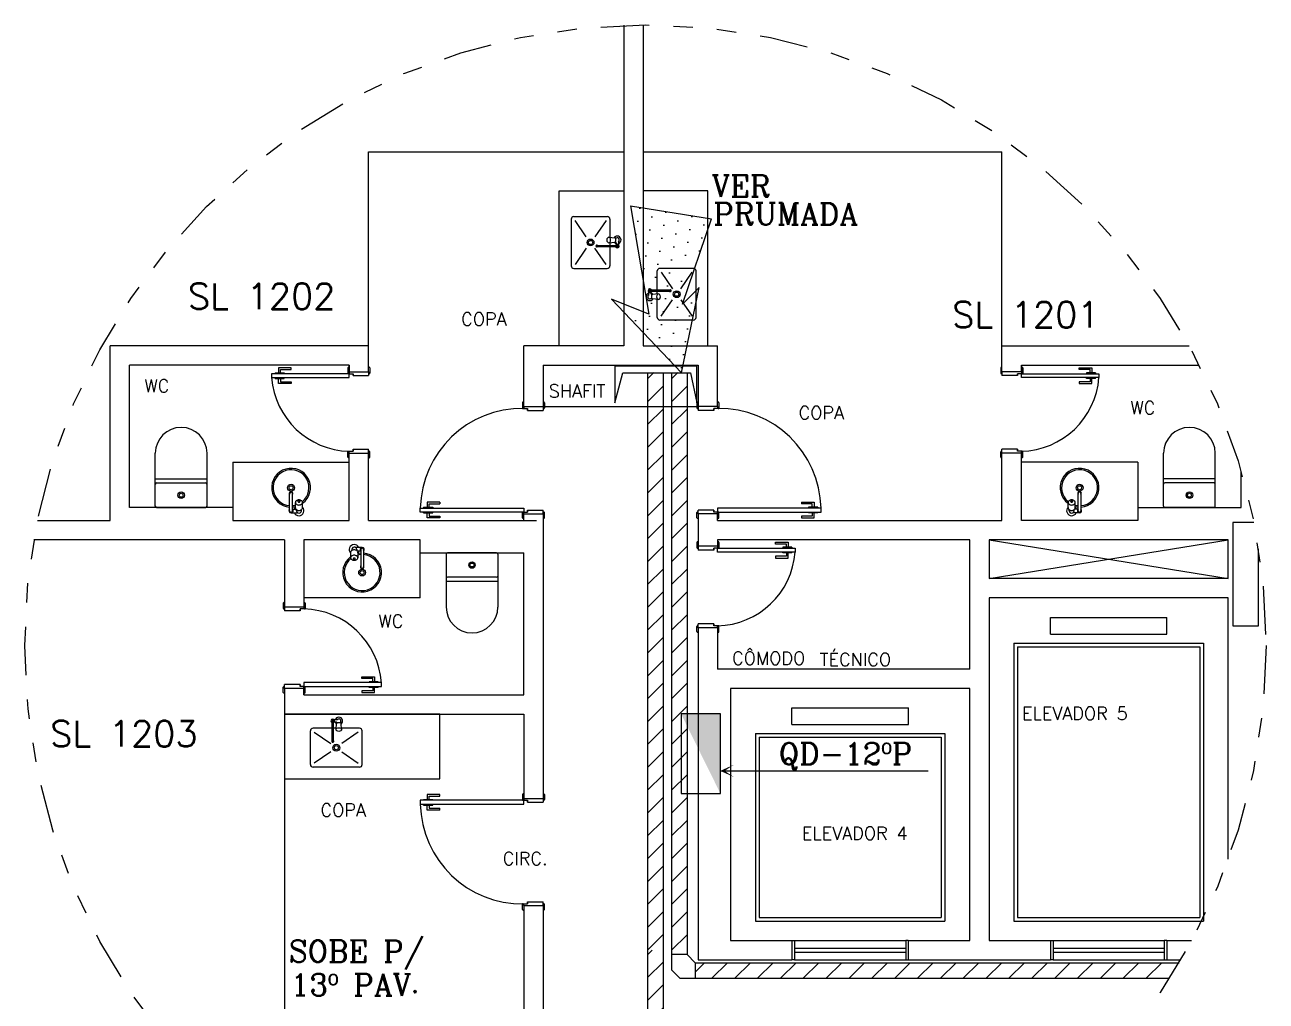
# Model space of a CAD drawing. Extents: x 544 to 914, y -40 to 56.
# Drawn here: x 567.36 to 573.77, y 20.13 to 25.16 of the extents above; entities that cross this region are included whole.
import ezdxf

# ---------------------------------------------------------------- set-up
doc = ezdxf.new("R2010")
doc.units = 0
doc.header["$LTSCALE"] = 0.5
doc.header["$MEASUREMENT"] = 0
for name, pattern in [('CONTINU', [0]), ('DASHDOT2', [0.5, 0.25, -0.125, 0, -0.125]), ('DIVIDE', [1.25, 0.5, -0.25, 0, -0.25, 0, -0.25]), ('HIDDEN', [0.375, 0.25, -0.125])]:
    doc.linetypes.add(name, pattern=pattern)
for name, color, linetype in [('3', 1, 'CONTINUOUS'), ('A-01', 1, 'CONTINUOUS'), ('A-02', 2, 'CONTINUOUS'), ('A-05', 5, 'CONTINUOUS'), ('COZINHA', 2, 'CONTINUOUS'), ('ELE-ELETROCALHA', 250, 'CONTINUOUS'), ('JANELA', 1, 'CONTINUOUS'), ('LUMINO', 3, 'CONTINUOUS'), ('PORTA', 2, 'CONTINUOUS'), ('Proj', 1, 'HIDDEN'), ('SAN', 2, 'CONTINUOUS'), ('SETAS', 1, 'CONTINUOUS'), ('TEL-TOMADA COAXIAL', 3, 'CONTINUOUS'), ('TEXTO', 7, 'CONTINUOUS'), ('Título', 3, 'CONTINUOUS')]:
    doc.layers.add(name, color=color, linetype=linetype)
doc.styles.add('ROMANC', font='romanc.shx')
doc.styles.add('T20', font='simplex.shx', dxfattribs={"height": 0.1})

msp = doc.modelspace()

# ---------------------------------------------------------------- hatches: boundary and pattern name
at = {"layer": 'ELE-ELETROCALHA', "ltscale": 0.06}
h = msp.add_hatch(dxfattribs=at)
h.set_pattern_fill('ANSI31', color=256, scale=0.666667, style=0)
h.set_pattern_definition([(45, (-1383.19732, 204.08318), (-0.058925565, 0.058925565), [])])
h.paths.add_polyline_path([(570.5756, 20.3688), (570.6559, 20.3688), (570.6559, 23.3698), (570.5756, 23.3698)])
h = msp.add_hatch(dxfattribs=at)
h.set_pattern_fill('ANSI31', color=256, scale=0.666667, style=0)
h.set_pattern_definition([(45, (-1383.07366, 204.08318), (-0.058925565, 0.058925565), [])])
h.paths.add_polyline_path([(570.6992, 20.3688), (570.7795, 20.3688), (570.7795, 23.3698), (570.6992, 23.3698)])
h = msp.add_hatch(dxfattribs=at)
h.set_pattern_fill('ANSI31', color=256, scale=0.666667, style=0)
h.set_pattern_definition([(45, (-1470.03608, 204.31281), (-0.058925565, 0.058925565), [])])
h.paths.add_polyline_path([(570.6559, 20.3901), (570.5756, 20.3901), (570.5756, 19.6318), (570.6559, 19.6318)])
at = {"layer": 'LUMINO'}
msp.add_hatch(color=256, dxfattribs=at).paths.add_polyline_path([(570.9515, 21.1992), (570.9515, 21.6086), (570.7491, 21.6086)])
at = {"layer": 'TEL-TOMADA COAXIAL', "linetype": 'DASHDOT2', "ltscale": 0.06}
h = msp.add_hatch(dxfattribs=at)
h.set_pattern_fill('DOTS', color=256, scale=0.042667, angle=441.0894, style=0)
h.set_pattern_definition([(81.089398, (810.36843, -574.82969), (-0.0616701585, 0.04394937), [0, -0.067733333])])
h.paths.add_polyline_path([(570.9062, 24.1628), (570.4882, 24.2283), (570.5823, 23.6704), (570.3899, 23.7485), (570.7503, 23.3686), (570.8422, 23.8079), (570.7559, 23.722)])

# ---------------------------------------------------------------- linework, layer by layer
at = {"layer": '3', "color": 6}
for points in [[(573.7028, 22.5967), (573.594, 22.5967), (573.594, 22.0634)], [(573.594, 22.0634), (573.7274, 22.0634), (573.7274, 22.46)]]:
    msp.add_lwpolyline(points, dxfattribs=at)
at = {"layer": 'A-01', "color": 9}
for p, q in [((569.1374, 24.5067), (570.454, 24.5067)), ((569.1374, 23.5067), (569.1374, 24.5067)), ((570.554, 24.5067), (572.404, 24.5067)), ((572.404, 23.5067), (572.404, 24.5067)), ((572.3374, 22.5067), (573.5707, 22.3067)), ((572.3374, 22.3067), (573.5707, 22.5067)), ((568.704, 21.6067), (568.704, 19.5))]:
    msp.add_line(p, q, dxfattribs=at)
at = {"layer": 'A-02', "color": 9}
for p, q in [((572.6537, 22.1067), (573.2544, 22.1067)), ((572.6537, 22.0204), (572.6537, 22.1067)), ((573.2544, 22.0204), (573.2544, 22.1067)), ((572.4657, 21.9741), (572.4657, 20.54)), ((572.4657, 21.9741), (573.4424, 21.9741)), ((572.6537, 22.0204), (573.2544, 22.0204)), ((573.4424, 21.9741), (573.4424, 20.54)), ((572.4842, 21.9556), (572.4842, 20.5585)), ((572.4842, 21.9556), (573.4239, 21.9556)), ((573.4239, 21.9556), (573.4239, 20.5585)), ((571.3204, 21.64), (571.921, 21.64)), ((571.3204, 21.5537), (571.3204, 21.64)), ((571.921, 21.5537), (571.921, 21.64)), ((571.3204, 21.5537), (571.921, 21.5537)), ((571.3204, 21.5537), (571.921, 21.5537)), ((571.1324, 21.5074), (571.1324, 20.54)), ((571.1324, 21.5074), (572.109, 21.5074)), ((571.1509, 21.4889), (571.1509, 20.5585)), ((571.1509, 21.4889), (572.0905, 21.4889)), ((572.0905, 21.4889), (572.0905, 20.5585)), ((572.109, 21.5074), (572.109, 20.54)), ((571.1509, 20.5585), (572.0905, 20.5585)), ((572.4842, 20.5585), (573.4239, 20.5585)), ((571.1324, 20.54), (572.109, 20.54)), ((572.4657, 20.54), (573.4424, 20.54))]:
    msp.add_line(p, q, dxfattribs=at)
at = {"layer": 'A-05', "color": 4}
for p, q in [((570.454, 25.1606), (570.454, 23.5067)), ((570.554, 25.1625), (570.554, 23.5067)), ((567.804, 22.6067), (567.804, 23.5067)), ((569.1374, 23.5067), (567.804, 23.5067)), ((569.1374, 23.3734), (569.1374, 23.5067)), ((570.454, 23.5067), (569.9374, 23.5067)), ((569.9374, 23.1934), (569.9374, 23.5067)), ((570.554, 23.5067), (570.9374, 23.5067)), ((570.9374, 23.1934), (570.9374, 23.5067)), ((572.404, 23.3734), (572.404, 23.5067)), ((572.404, 23.5067), (573.3688, 23.5067)), ((567.904, 22.6734), (567.904, 23.4067)), ((569.0374, 23.4067), (567.904, 23.4067)), ((569.0374, 23.4067), (569.0374, 23.3734)), ((569.0374, 23.3734), (569.0374, 23.4067)), ((569.0374, 23.3734), (569.1374, 23.3734)), ((570.0374, 23.4067), (570.8374, 23.4067)), ((570.0374, 23.4067), (570.0374, 23.1934)), ((570.0374, 23.4067), (570.8374, 23.4067)), ((570.0374, 23.4067), (570.0374, 23.1934)), ((570.8374, 23.4067), (570.8374, 23.1934)), ((572.504, 23.3734), (572.404, 23.3734)), ((572.504, 23.4067), (572.504, 23.3734)), ((572.504, 23.3734), (572.504, 23.4067)), ((572.504, 23.4067), (573.4216, 23.4067)), ((569.9374, 23.1934), (570.0374, 23.1934)), ((570.9374, 23.1934), (570.8374, 23.1934)), ((569.0374, 22.9534), (569.1374, 22.9534)), ((569.0374, 22.6067), (569.0374, 22.9534)), ((569.1374, 22.6067), (569.1374, 22.9534)), ((572.504, 22.9534), (572.404, 22.9534)), ((572.404, 22.6067), (572.404, 22.9534)), ((572.504, 22.6067), (572.504, 22.9534)), ((573.6374, 22.6734), (573.6374, 22.8613)), ((568.4374, 22.6734), (567.904, 22.6734)), ((568.4374, 22.6734), (568.4374, 22.6067)), ((573.104, 22.6734), (573.104, 22.6067)), ((573.104, 22.6734), (573.6374, 22.6734)), ((567.4301, 22.6067), (567.804, 22.6067)), ((568.4374, 22.6067), (569.0374, 22.6067)), ((568.4374, 22.6067), (569.0374, 22.6067)), ((569.1374, 22.6067), (570.004, 22.6067)), ((569.9374, 22.64), (570.0374, 22.64)), ((569.9374, 22.6067), (569.9374, 22.64)), ((570.0374, 22.64), (570.0374, 21.1734)), ((570.9374, 22.64), (570.8374, 22.64)), ((570.8374, 22.64), (570.8374, 22.4734)), ((570.9374, 22.6067), (570.9374, 22.64)), ((570.9374, 22.6067), (572.404, 22.6067)), ((573.104, 22.6067), (572.504, 22.6067)), ((568.704, 22.5067), (567.4112, 22.5067)), ((568.704, 22.5067), (568.704, 22.16)), ((568.804, 22.5067), (568.804, 22.16)), ((569.404, 22.5067), (568.804, 22.5067)), ((569.404, 22.5067), (568.804, 22.5067)), ((569.404, 22.44), (569.404, 22.5067)), ((570.8374, 22.5067), (570.8374, 22.5067)), ((570.9374, 22.4734), (570.8374, 22.4734)), ((572.2374, 22.5067), (570.9374, 22.5067)), ((570.9374, 22.5067), (570.9374, 22.4734)), ((572.2374, 21.84), (572.2374, 22.5067)), ((573.5707, 22.5067), (572.3374, 22.5067)), ((572.3374, 22.5067), (572.3374, 22.3067)), ((573.5707, 22.3067), (573.5707, 22.5067)), ((569.404, 22.44), (569.9374, 22.44)), ((569.9374, 21.7067), (569.9374, 22.44)), ((573.5707, 22.3067), (572.3374, 22.3067)), ((568.804, 22.16), (568.704, 22.16)), ((572.3374, 22.2067), (572.3374, 20.44)), ((573.5707, 22.2067), (572.3374, 22.2067)), ((573.5707, 20.8594), (573.5707, 22.2067)), ((570.9374, 22.0534), (570.8374, 22.0534)), ((570.8374, 22.0534), (570.8374, 20.34)), ((570.9374, 22.0534), (570.9374, 21.84)), ((570.8374, 21.84), (570.8374, 21.84)), ((572.2374, 21.84), (570.9374, 21.84)), ((568.804, 21.74), (568.704, 21.74)), ((568.704, 21.74), (568.704, 21.6067)), ((568.804, 21.7067), (568.804, 21.74)), ((568.804, 21.74), (568.804, 21.7067)), ((568.804, 21.7067), (569.9374, 21.7067)), ((571.004, 21.74), (571.004, 20.44)), ((572.2374, 21.74), (571.004, 21.74)), ((572.2374, 20.44), (572.2374, 21.74)), ((568.704, 21.6067), (569.9374, 21.6067)), ((569.9374, 21.6067), (569.9374, 21.1734)), ((569.9374, 21.1734), (570.0374, 21.1734)), ((569.9374, 20.62), (570.0374, 20.62)), ((569.9374, 20.62), (569.9374, 19.5)), ((569.9374, 20.62), (569.9374, 19.5)), ((570.0374, 20.62), (570.0374, 19.5)), ((571.004, 20.44), (571.3207, 20.44)), ((571.3207, 20.44), (571.3207, 20.34)), ((571.9207, 20.44), (571.9207, 20.34)), ((571.9207, 20.44), (572.2374, 20.44)), ((572.3374, 20.44), (572.654, 20.44)), ((572.654, 20.44), (572.654, 20.34)), ((573.254, 20.44), (573.254, 20.34)), ((573.254, 20.44), (573.3817, 20.44)), ((570.8374, 20.34), (571.3207, 20.34)), ((571.9207, 20.34), (572.654, 20.34)), ((573.254, 20.34), (573.3254, 20.34))]:
    msp.add_line(p, q, dxfattribs=at)
at = {"layer": 'COZINHA', "color": 9}
for p, q in [((570.1207, 24.3067), (570.454, 24.3067)), ((570.1207, 23.5067), (570.1207, 24.3067)), ((570.454, 24.3067), (570.454, 23.5067)), ((570.554, 24.3067), (570.554, 23.5067)), ((570.8874, 24.3067), (570.554, 24.3067)), ((570.8874, 23.5067), (570.8874, 24.3067)), ((570.1819, 24.16), (570.1819, 23.92)), ((570.1952, 24.1734), (570.3152, 24.1734)), ((570.2599, 24.0685), (570.2019, 24.1534)), ((570.3619, 24.1534), (570.3039, 24.0685)), ((570.3152, 24.1734), (570.3685, 24.1734)), ((570.3819, 24.16), (570.3819, 24.0667)), ((570.2599, 24.0116), (570.2019, 23.9267)), ((570.3619, 23.9267), (570.3039, 24.0116)), ((570.315, 24.0253), (570.3224, 24.0253)), ((570.315, 24.0185), (570.3224, 24.0185)), ((570.3224, 24.0253), (570.4195, 24.0253)), ((570.3224, 24.0185), (570.4195, 24.0185)), ((570.3756, 24.0673), (570.4071, 24.0644)), ((570.3756, 24.0389), (570.4071, 24.0418)), ((570.3819, 24.0395), (570.3819, 24.0247)), ((570.3819, 24.0191), (570.3819, 23.92)), ((570.4146, 24.0626), (570.4097, 24.0626)), ((570.4142, 24.0382), (570.4142, 24.0302)), ((570.4255, 24.0442), (570.4255, 24.0297)), ((570.4302, 24.0531), (570.4302, 24.0531)), ((570.1952, 23.9067), (570.3152, 23.9067)), ((570.3152, 23.9067), (570.3685, 23.9067)), ((570.6262, 23.7943), (570.6262, 23.8934)), ((570.6929, 23.9067), (570.6396, 23.9067)), ((570.6462, 23.8867), (570.7042, 23.8018)), ((570.8129, 23.9067), (570.6929, 23.9067)), ((570.7482, 23.8018), (570.8062, 23.8867)), ((570.8262, 23.6534), (570.8262, 23.8934)), ((570.5779, 23.7603), (570.5779, 23.7603)), ((570.5826, 23.7692), (570.5826, 23.7837)), ((570.6857, 23.7949), (570.5886, 23.7949)), ((570.6857, 23.7881), (570.5886, 23.7881)), ((570.5939, 23.7752), (570.5939, 23.7831)), ((570.6325, 23.7744), (570.601, 23.7716)), ((570.6262, 23.7739), (570.6262, 23.7886)), ((570.6931, 23.7949), (570.6857, 23.7949)), ((570.6931, 23.7881), (570.6857, 23.7881)), ((570.5935, 23.7508), (570.5984, 23.7508)), ((570.6325, 23.7461), (570.601, 23.7489)), ((570.6262, 23.6534), (570.6262, 23.7467)), ((570.6462, 23.66), (570.7042, 23.7449)), ((570.7482, 23.7449), (570.8062, 23.66)), ((570.6929, 23.64), (570.6396, 23.64)), ((570.8129, 23.64), (570.6929, 23.64)), ((570.454, 23.5067), (570.1207, 23.5067)), ((570.554, 23.5067), (570.8874, 23.5067)), ((570.0374, 23.1934), (570.8374, 23.1934)), ((568.704, 21.6067), (568.704, 21.2734)), ((569.504, 21.6067), (568.704, 21.6067)), ((568.9749, 21.5781), (568.9604, 21.5781)), ((568.9838, 21.5828), (568.9838, 21.5828)), ((569.504, 21.2734), (569.504, 21.6067)), ((568.8374, 21.4678), (568.8374, 21.5212)), ((568.9498, 21.5345), (568.8507, 21.5345)), ((568.8574, 21.5145), (568.9423, 21.4565)), ((568.9492, 21.475), (568.9492, 21.5721)), ((568.9702, 21.5345), (568.9554, 21.5345)), ((568.956, 21.475), (568.956, 21.5721)), ((568.9689, 21.5668), (568.9609, 21.5668)), ((568.9696, 21.5283), (568.9725, 21.5597)), ((568.9933, 21.5672), (568.9933, 21.5623)), ((568.998, 21.5283), (568.9951, 21.5597)), ((569.0907, 21.5345), (568.9974, 21.5345)), ((569.084, 21.5145), (568.9992, 21.4565)), ((569.104, 21.4678), (569.104, 21.5212)), ((568.8374, 21.3478), (568.8374, 21.4678)), ((568.9492, 21.4676), (568.9492, 21.475)), ((568.956, 21.4676), (568.956, 21.475)), ((569.104, 21.3478), (569.104, 21.4678)), ((568.9423, 21.4125), (568.8574, 21.3545)), ((568.9992, 21.4125), (569.084, 21.3545)), ((569.0907, 21.3345), (568.8507, 21.3345)), ((568.704, 21.2734), (569.504, 21.2734))]:
    msp.add_line(p, q, dxfattribs=at)
for points in [[(570.3756, 24.0673), (570.3721, 24.0663), (570.3688, 24.0631), (570.3667, 24.0587), (570.366, 24.0531), (570.3667, 24.0475), (570.3688, 24.0431), (570.3721, 24.0399), (570.3756, 24.0389), (570.3791, 24.0399), (570.3825, 24.0431), (570.3845, 24.0475), (570.3853, 24.0531), (570.3845, 24.0587), (570.3825, 24.0631), (570.3791, 24.0663)], [(570.6325, 23.7461), (570.636, 23.7471), (570.6393, 23.7503), (570.6414, 23.7546), (570.6421, 23.7603), (570.6414, 23.7659), (570.6393, 23.7703), (570.636, 23.7735), (570.6325, 23.7744), (570.629, 23.7735), (570.6256, 23.7703), (570.6236, 23.7659), (570.6228, 23.7603), (570.6236, 23.7546), (570.6256, 23.7503), (570.629, 23.7471)], [(568.998, 21.5283), (568.997, 21.5248), (568.9938, 21.5214), (568.9894, 21.5194), (568.9838, 21.5186), (568.9782, 21.5194), (568.9738, 21.5214), (568.9706, 21.5248), (568.9696, 21.5283), (568.9706, 21.5318), (568.9738, 21.5351), (568.9782, 21.5372), (568.9838, 21.5379), (568.9894, 21.5372), (568.9938, 21.5351), (568.997, 21.5318)]]:
    msp.add_lwpolyline(points, close=True, dxfattribs=at)
for points in [[(570.4071, 24.0418), (570.4088, 24.0424), (570.4108, 24.0451), (570.4119, 24.0485), (570.4123, 24.0531), (570.4119, 24.0577), (570.4108, 24.0611), (570.4088, 24.0638), (570.4071, 24.0644)], [(570.601, 23.7716), (570.5993, 23.7709), (570.5973, 23.7683), (570.5962, 23.7649), (570.5958, 23.7603), (570.5962, 23.7557), (570.5973, 23.7523), (570.5993, 23.7496), (570.601, 23.7489)], [(568.9725, 21.5597), (568.9731, 21.5615), (568.9758, 21.5634), (568.9792, 21.5645), (568.9838, 21.5649), (568.9884, 21.5645), (568.9918, 21.5634), (568.9945, 21.5615), (568.9951, 21.5597)]]:
    msp.add_lwpolyline(points, dxfattribs=at)
for centre, radius in [((570.2819, 24.04), 0.0177), ((570.2819, 24.04), 0.0108), ((570.7262, 23.7734), 0.0177), ((570.7262, 23.7734), 0.0108), ((568.9707, 21.4345), 0.0177), ((568.9707, 21.4345), 0.0108)]:
    msp.add_circle(centre, radius, dxfattribs=at)
for centre, radius, start, end in [((570.1952, 24.16), 0.0133, 90, 180), ((570.3685, 24.16), 0.0133, 0, 90), ((570.4195, 24.0531), 0.0198, 287.74323, 143.82953), ((570.315, 24.0219), 0.00502, 42.65589, 317.34411), ((570.315, 24.0219), 0.0034, 89.99352, 270.00648), ((570.4195, 24.0531), 0.0198, 216.00126, 254.46267), ((570.4085, 24.0382), 0.00567, 0, 77.17152), ((570.4195, 24.0219), 0.00986, 200.16101, 159.83899), ((570.4195, 24.0531), 0.0107, 304.26245, 117.26327), ((570.4195, 24.0219), 0.0034, 270.00373, 89.99627), ((570.1952, 23.92), 0.0133, 180, 270), ((570.3685, 23.92), 0.0133, 270, 0), ((570.6396, 23.8934), 0.0133, 90, 180), ((570.8129, 23.8934), 0.0133, 0, 90), ((570.5886, 23.7603), 0.0198, 107.74323, 323.82953), ((570.5886, 23.7603), 0.0107, 124.26245, 297.26327), ((570.5886, 23.7915), 0.00986, 20.16101, 339.83899), ((570.5886, 23.7915), 0.0034, 90.00373, 269.99627), ((570.5886, 23.7603), 0.0198, 36.00126, 74.46267), ((570.5996, 23.7752), 0.00567, 180, 257.17152), ((570.6931, 23.7915), 0.00502, 222.65589, 137.34411), ((570.6931, 23.7915), 0.0034, 269.99352, 90.00648), ((570.6396, 23.6534), 0.0133, 180, 270), ((570.8129, 23.6534), 0.0133, 270, 0), ((568.9526, 21.5721), 0.00986, 290.16101, 249.83899), ((568.9526, 21.5721), 0.0034, 0.00373, 179.99627), ((568.9838, 21.5721), 0.0198, 306.17047, 162.25677), ((568.9838, 21.5721), 0.0107, 332.73673, 145.73755), ((568.8507, 21.5212), 0.0133, 90, 180), ((568.9838, 21.5721), 0.0198, 195.53733, 233.99874), ((568.9689, 21.5611), 0.00567, 12.82848, 90), ((569.0907, 21.5212), 0.0133, 0, 90), ((568.9526, 21.4676), 0.00502, 132.65589, 47.34411), ((568.9526, 21.4676), 0.0034, 179.99352, 0.00648), ((568.8507, 21.3478), 0.0133, 180, 270), ((569.0907, 21.3478), 0.0133, 270, 0)]:
    msp.add_arc(centre, radius, start, end, dxfattribs=at)
at = {"layer": 'ELE-ELETROCALHA', "ltscale": 0.06}
for p, q in [((570.5756, 23.3698), (570.5756, 19.6318)), ((570.6559, 23.3698), (570.6559, 19.5515)), ((570.6992, 23.3698), (570.6992, 20.2885)), ((570.7795, 23.3698), (570.7795, 20.3688)), ((570.7795, 20.3688), (570.6992, 20.3688)), ((570.7795, 20.3688), (570.822, 20.3256)), ((570.822, 20.3256), (573.3169, 20.3256)), ((570.822, 20.3256), (570.822, 20.2454)), ((570.822, 20.2772), (570.8705, 20.3256)), ((570.908, 20.2454), (570.9883, 20.3256)), ((571.0259, 20.2454), (571.1062, 20.3256)), ((571.1437, 20.2454), (571.224, 20.3256)), ((571.2616, 20.2454), (571.3419, 20.3256)), ((571.3794, 20.2454), (571.4597, 20.3256)), ((571.4973, 20.2454), (571.5776, 20.3256)), ((571.6151, 20.2454), (571.6954, 20.3256)), ((571.733, 20.2454), (571.8133, 20.3256)), ((571.8508, 20.2454), (571.9311, 20.3256)), ((571.9687, 20.2454), (572.049, 20.3256)), ((572.0865, 20.2454), (572.1668, 20.3256)), ((572.2044, 20.2454), (572.2847, 20.3256)), ((572.3223, 20.2454), (572.4025, 20.3256)), ((572.4401, 20.2454), (572.5204, 20.3256)), ((572.558, 20.2454), (572.6382, 20.3256)), ((572.6758, 20.2454), (572.7561, 20.3256)), ((572.7937, 20.2454), (572.8739, 20.3256)), ((572.9115, 20.2454), (572.9918, 20.3256)), ((573.0294, 20.2454), (573.1096, 20.3256)), ((573.1472, 20.2454), (573.2275, 20.3256)), ((570.6992, 20.2885), (570.7417, 20.2454)), ((570.7417, 20.2454), (573.2675, 20.2454)), ((573.2651, 20.2454), (573.2718, 20.2521))]:
    msp.add_line(p, q, dxfattribs=at)
at = {"layer": 'JANELA', "color": 9}
for p, q in [((571.3207, 20.44), (571.334, 20.44)), ((571.334, 20.44), (571.334, 20.34)), ((571.334, 20.44), (571.9074, 20.44)), ((571.9074, 20.44), (571.9074, 20.34)), ((571.9207, 20.44), (571.9074, 20.44)), ((572.654, 20.44), (572.6674, 20.44)), ((572.6674, 20.44), (572.6674, 20.34)), ((572.6674, 20.44), (573.2407, 20.44)), ((573.2407, 20.44), (573.2407, 20.34)), ((573.254, 20.44), (573.2407, 20.44)), ((571.334, 20.4), (571.9074, 20.4)), ((571.334, 20.38), (571.9074, 20.38)), ((572.6674, 20.4), (573.2407, 20.4)), ((572.6674, 20.38), (573.2407, 20.38)), ((571.334, 20.34), (571.3207, 20.34)), ((571.334, 20.34), (571.9074, 20.34)), ((571.9074, 20.34), (571.9207, 20.34)), ((572.6674, 20.34), (572.654, 20.34)), ((572.6674, 20.34), (573.2407, 20.34)), ((573.2407, 20.34), (573.254, 20.34))]:
    msp.add_line(p, q, dxfattribs=at)
at = {"layer": 'LUMINO'}
msp.add_lwpolyline([(570.9515, 21.6086), (570.7491, 21.6086), (570.7491, 21.1992), (570.9515, 21.1992)], close=True, dxfattribs=at)
at = {"layer": 'PORTA', "color": 9}
for p, q in [((568.6547, 23.368), (568.7013, 23.368)), ((568.6547, 23.368), (568.6547, 23.3634)), ((568.7387, 23.394), (568.6733, 23.394)), ((568.6733, 23.394), (568.6733, 23.368)), ((568.6827, 23.368), (568.6827, 23.3847)), ((568.6827, 23.3847), (568.7293, 23.3847)), ((568.7013, 23.368), (568.7013, 23.3634)), ((568.7293, 23.3847), (568.7293, 23.3847)), ((568.7293, 23.3847), (568.7387, 23.3847)), ((568.7387, 23.3847), (568.7387, 23.394)), ((569.0307, 23.3934), (569.0307, 23.3667)), ((569.034, 23.3967), (569.0374, 23.3967)), ((569.0374, 23.3734), (569.0374, 23.3634)), ((569.1374, 23.3967), (569.1407, 23.3967)), ((569.1374, 23.3967), (569.1374, 23.3967)), ((569.1374, 23.3734), (569.1374, 23.3534)), ((569.144, 23.3934), (569.144, 23.3667)), ((572.3974, 23.3934), (572.3974, 23.3667)), ((572.404, 23.3967), (572.4007, 23.3967)), ((572.404, 23.3967), (572.404, 23.3967)), ((572.404, 23.3734), (572.404, 23.3534)), ((572.5074, 23.3967), (572.504, 23.3967)), ((572.504, 23.3734), (572.504, 23.3634)), ((572.5107, 23.3934), (572.5107, 23.3667)), ((572.8028, 23.3847), (572.8028, 23.394)), ((572.8028, 23.394), (572.8681, 23.394)), ((572.8121, 23.3847), (572.8028, 23.3847)), ((572.8588, 23.3847), (572.8121, 23.3847)), ((572.8121, 23.3847), (572.8121, 23.3847)), ((572.8868, 23.368), (572.8401, 23.368)), ((572.8401, 23.368), (572.8401, 23.3634)), ((572.8588, 23.368), (572.8588, 23.3847)), ((572.8681, 23.394), (572.8681, 23.368)), ((572.8868, 23.368), (572.8868, 23.3634)), ((568.6547, 23.3387), (568.6547, 23.3434)), ((568.6547, 23.3387), (568.7013, 23.3387)), ((568.6733, 23.3127), (568.6733, 23.3387)), ((568.7387, 23.3127), (568.6733, 23.3127)), ((568.6827, 23.3387), (568.6827, 23.322)), ((568.6827, 23.322), (568.7293, 23.322)), ((568.7013, 23.3387), (568.7013, 23.3434)), ((568.7293, 23.322), (568.7387, 23.322)), ((568.7293, 23.322), (568.7293, 23.322)), ((568.7387, 23.322), (568.7387, 23.3127)), ((569.0374, 23.3634), (569.0574, 23.3634)), ((569.0574, 23.3634), (569.0574, 23.3534)), ((569.0574, 23.3534), (569.0574, 23.3634)), ((569.0574, 23.3534), (569.1374, 23.3534)), ((569.1374, 23.3634), (569.1407, 23.3634)), ((572.404, 23.3634), (572.4007, 23.3634)), ((572.484, 23.3534), (572.404, 23.3534)), ((572.484, 23.3634), (572.484, 23.3534)), ((572.484, 23.3534), (572.484, 23.3634)), ((572.504, 23.3634), (572.484, 23.3634)), ((572.8121, 23.322), (572.8028, 23.322)), ((572.8028, 23.322), (572.8028, 23.3127)), ((572.8028, 23.3127), (572.8681, 23.3127)), ((572.8121, 23.322), (572.8121, 23.322)), ((572.8588, 23.322), (572.8121, 23.322)), ((572.8401, 23.3387), (572.8401, 23.3434)), ((572.8868, 23.3387), (572.8401, 23.3387)), ((572.8588, 23.3387), (572.8588, 23.322)), ((572.8681, 23.3127), (572.8681, 23.3387)), ((572.8868, 23.3387), (572.8868, 23.3434)), ((569.9307, 23.2134), (569.9307, 23.1867)), ((569.934, 23.2167), (569.9374, 23.2167)), ((569.934, 23.1834), (569.9374, 23.1834)), ((569.9374, 23.1934), (569.9374, 23.1834)), ((569.9374, 23.1834), (569.9574, 23.1834)), ((569.9574, 23.1734), (569.9574, 23.1834)), ((569.9574, 23.1834), (569.9574, 23.1734)), ((570.0374, 23.2167), (570.0374, 23.2167)), ((570.0374, 23.2167), (570.0407, 23.2167)), ((570.0374, 23.1934), (570.0374, 23.1734)), ((570.0374, 23.1834), (570.0407, 23.1834)), ((570.044, 23.2134), (570.044, 23.1867)), ((570.8307, 23.2134), (570.8307, 23.1867)), ((570.8374, 23.2167), (570.834, 23.2167)), ((570.8374, 23.2167), (570.834, 23.2167)), ((570.8374, 23.1834), (570.834, 23.1834)), ((570.8374, 23.2167), (570.8374, 23.2167)), ((570.8374, 23.2167), (570.8374, 23.2167)), ((570.8374, 23.1934), (570.8374, 23.1734)), ((570.9374, 23.1834), (570.9174, 23.1834)), ((570.9174, 23.1734), (570.9174, 23.1834)), ((570.9174, 23.1834), (570.9174, 23.1734)), ((570.9407, 23.2167), (570.9374, 23.2167)), ((570.9374, 23.1934), (570.9374, 23.1834)), ((570.9407, 23.1834), (570.9374, 23.1834)), ((570.944, 23.2134), (570.944, 23.1867)), ((569.9574, 23.1734), (570.0374, 23.1734)), ((570.9174, 23.1734), (570.8374, 23.1734)), ((569.0307, 22.9334), (569.0307, 22.96)), ((569.034, 22.9634), (569.0374, 22.9634)), ((569.034, 22.93), (569.0374, 22.93)), ((569.0374, 22.9634), (569.0574, 22.9634)), ((569.0374, 22.9534), (569.0374, 22.9634)), ((569.0574, 22.9734), (569.1374, 22.9734)), ((569.0574, 22.9734), (569.0574, 22.9634)), ((569.0574, 22.9634), (569.0574, 22.9734)), ((569.1374, 22.9534), (569.1374, 22.9734)), ((569.1374, 22.9634), (569.1407, 22.9634)), ((569.1374, 22.93), (569.1374, 22.93)), ((569.1374, 22.93), (569.1407, 22.93)), ((569.144, 22.9334), (569.144, 22.96)), ((572.3974, 22.9334), (572.3974, 22.96)), ((572.404, 22.9634), (572.4007, 22.9634)), ((572.404, 22.93), (572.4007, 22.93)), ((572.484, 22.9734), (572.404, 22.9734)), ((572.404, 22.9534), (572.404, 22.9734)), ((572.404, 22.93), (572.404, 22.93)), ((572.484, 22.9734), (572.484, 22.9634)), ((572.484, 22.9634), (572.484, 22.9734)), ((572.504, 22.9634), (572.484, 22.9634)), ((572.5074, 22.9634), (572.504, 22.9634)), ((572.504, 22.9534), (572.504, 22.9634)), ((572.5074, 22.93), (572.504, 22.93)), ((572.5107, 22.9334), (572.5107, 22.96)), ((569.4213, 22.6747), (569.4213, 22.67)), ((569.4213, 22.6747), (569.468, 22.6747)), ((569.5053, 22.7007), (569.44, 22.7007)), ((569.44, 22.7007), (569.44, 22.6747)), ((569.4493, 22.6914), (569.496, 22.6914)), ((569.4493, 22.6747), (569.4493, 22.6914)), ((569.468, 22.6747), (569.468, 22.67)), ((569.496, 22.6914), (569.5053, 22.6914)), ((569.496, 22.6914), (569.496, 22.6914)), ((569.5053, 22.7007), (569.5053, 22.6914)), ((571.3694, 22.7007), (571.3694, 22.6914)), ((571.3694, 22.7007), (571.4348, 22.7007)), ((571.3788, 22.6914), (571.3694, 22.6914)), ((571.3788, 22.6914), (571.3788, 22.6914)), ((571.4254, 22.6914), (571.3788, 22.6914)), ((571.4068, 22.6747), (571.4068, 22.67)), ((571.4534, 22.6747), (571.4068, 22.6747)), ((571.4254, 22.6747), (571.4254, 22.6914)), ((571.4348, 22.7007), (571.4348, 22.6747)), ((571.4534, 22.6747), (571.4534, 22.67)), ((569.4213, 22.6454), (569.4213, 22.65)), ((569.4213, 22.6454), (569.468, 22.6454)), ((569.44, 22.6194), (569.44, 22.6454)), ((569.5053, 22.6194), (569.44, 22.6194)), ((569.4493, 22.6454), (569.4493, 22.6287)), ((569.4493, 22.6287), (569.496, 22.6287)), ((569.468, 22.6454), (569.468, 22.65)), ((569.496, 22.6287), (569.496, 22.6287)), ((569.496, 22.6287), (569.5053, 22.6287)), ((569.5053, 22.6287), (569.5053, 22.6194)), ((569.9307, 22.62), (569.9307, 22.6467)), ((569.934, 22.6167), (569.9374, 22.6167)), ((569.9374, 22.64), (569.9374, 22.65)), ((569.9374, 22.65), (569.9574, 22.65)), ((569.9574, 22.66), (570.0374, 22.66)), ((569.9574, 22.65), (569.9574, 22.66)), ((569.9574, 22.66), (569.9574, 22.65)), ((570.0374, 22.64), (570.0374, 22.66)), ((570.0374, 22.65), (570.0407, 22.65)), ((570.0374, 22.6167), (570.0407, 22.6167)), ((570.0374, 22.6167), (570.0374, 22.6167)), ((570.044, 22.62), (570.044, 22.6467)), ((570.8307, 22.62), (570.8307, 22.6467)), ((570.8374, 22.65), (570.834, 22.65)), ((570.8374, 22.6167), (570.834, 22.6167)), ((570.9174, 22.66), (570.8374, 22.66)), ((570.8374, 22.64), (570.8374, 22.66)), ((570.8374, 22.6167), (570.8374, 22.6167)), ((570.9174, 22.65), (570.9174, 22.66)), ((570.9174, 22.66), (570.9174, 22.65)), ((570.9374, 22.65), (570.9174, 22.65)), ((570.9374, 22.64), (570.9374, 22.65)), ((570.9407, 22.6167), (570.9374, 22.6167)), ((570.944, 22.62), (570.944, 22.6467)), ((571.3788, 22.6287), (571.3694, 22.6287)), ((571.3694, 22.6287), (571.3694, 22.6194)), ((571.3694, 22.6194), (571.4348, 22.6194)), ((571.4254, 22.6287), (571.3788, 22.6287)), ((571.3788, 22.6287), (571.3788, 22.6287)), ((571.4068, 22.6454), (571.4068, 22.65)), ((571.4534, 22.6454), (571.4068, 22.6454)), ((571.4254, 22.6454), (571.4254, 22.6287)), ((571.4348, 22.6194), (571.4348, 22.6454)), ((571.4534, 22.6454), (571.4534, 22.65)), ((570.8307, 22.4934), (570.8307, 22.4667)), ((570.8374, 22.4967), (570.834, 22.4967)), ((570.8374, 22.4967), (570.8374, 22.4967)), ((570.8374, 22.4734), (570.8374, 22.4534)), ((570.9407, 22.4967), (570.9374, 22.4967)), ((570.9374, 22.4734), (570.9374, 22.4634)), ((570.944, 22.4934), (570.944, 22.4667)), ((571.2361, 22.4847), (571.2361, 22.494)), ((571.2361, 22.494), (571.3014, 22.494)), ((571.2454, 22.4847), (571.2361, 22.4847)), ((571.2921, 22.4847), (571.2454, 22.4847)), ((571.2454, 22.4847), (571.2454, 22.4847)), ((571.2921, 22.468), (571.2921, 22.4847)), ((571.3014, 22.494), (571.3014, 22.468)), ((570.8374, 22.4634), (570.834, 22.4634)), ((570.9174, 22.4534), (570.8374, 22.4534)), ((570.9174, 22.4634), (570.9174, 22.4534)), ((570.9174, 22.4534), (570.9174, 22.4634)), ((570.9374, 22.4634), (570.9174, 22.4634)), ((571.2454, 22.422), (571.2361, 22.422)), ((571.2361, 22.422), (571.2361, 22.4127)), ((571.2361, 22.4127), (571.3014, 22.4127)), ((571.2454, 22.422), (571.2454, 22.422)), ((571.2921, 22.422), (571.2454, 22.422)), ((571.3201, 22.468), (571.2734, 22.468)), ((571.2734, 22.468), (571.2734, 22.4634)), ((571.2734, 22.4387), (571.2734, 22.4434)), ((571.3201, 22.4387), (571.2734, 22.4387)), ((571.2921, 22.4387), (571.2921, 22.422)), ((571.3014, 22.4127), (571.3014, 22.4387)), ((571.3201, 22.468), (571.3201, 22.4634)), ((571.3201, 22.4387), (571.3201, 22.4434)), ((568.6974, 22.18), (568.6974, 22.1534)), ((568.704, 22.1834), (568.7007, 22.1834)), ((568.704, 22.1834), (568.704, 22.1834)), ((568.704, 22.16), (568.704, 22.14)), ((568.8074, 22.1834), (568.804, 22.1834)), ((568.804, 22.16), (568.804, 22.15)), ((568.8107, 22.18), (568.8107, 22.1534)), ((568.704, 22.15), (568.7007, 22.15)), ((568.784, 22.14), (568.704, 22.14)), ((568.804, 22.15), (568.784, 22.15)), ((568.784, 22.14), (568.784, 22.15)), ((568.784, 22.15), (568.784, 22.14)), ((568.8074, 22.15), (568.804, 22.15)), ((570.8307, 22.0334), (570.8307, 22.06)), ((570.8374, 22.0634), (570.834, 22.0634)), ((570.8374, 22.03), (570.834, 22.03)), ((570.9174, 22.0734), (570.8374, 22.0734)), ((570.8374, 22.0534), (570.8374, 22.0734)), ((570.8374, 22.03), (570.8374, 22.03)), ((570.9174, 22.0734), (570.9174, 22.0634)), ((570.9174, 22.0634), (570.9174, 22.0734)), ((570.9374, 22.0634), (570.9174, 22.0634)), ((570.9407, 22.0634), (570.9374, 22.0634)), ((570.9374, 22.0534), (570.9374, 22.0634)), ((570.9407, 22.03), (570.9374, 22.03)), ((570.944, 22.0334), (570.944, 22.06)), ((569.1028, 21.8007), (569.1681, 21.8007)), ((569.1028, 21.7914), (569.1028, 21.8007)), ((569.1121, 21.7914), (569.1028, 21.7914)), ((569.1121, 21.7914), (569.1121, 21.7914)), ((569.1588, 21.7914), (569.1121, 21.7914)), ((569.1401, 21.7747), (569.1401, 21.77)), ((569.1868, 21.7747), (569.1401, 21.7747)), ((569.1588, 21.7747), (569.1588, 21.7914)), ((569.1681, 21.8007), (569.1681, 21.7747)), ((569.1868, 21.7747), (569.1868, 21.77)), ((568.6974, 21.72), (568.6974, 21.7467)), ((568.704, 21.75), (568.7007, 21.75)), ((568.704, 21.7167), (568.7007, 21.7167)), ((568.784, 21.76), (568.704, 21.76)), ((568.704, 21.74), (568.704, 21.76)), ((568.704, 21.7167), (568.704, 21.7167)), ((568.784, 21.75), (568.784, 21.76)), ((568.784, 21.76), (568.784, 21.75)), ((568.804, 21.75), (568.784, 21.75)), ((568.804, 21.74), (568.804, 21.75)), ((568.8074, 21.7167), (568.804, 21.7167)), ((568.8107, 21.72), (568.8107, 21.7467)), ((569.1121, 21.7287), (569.1028, 21.7287)), ((569.1028, 21.7287), (569.1028, 21.7194)), ((569.1028, 21.7194), (569.1681, 21.7194)), ((569.1588, 21.7287), (569.1121, 21.7287)), ((569.1121, 21.7287), (569.1121, 21.7287)), ((569.1401, 21.7454), (569.1401, 21.75)), ((569.1868, 21.7454), (569.1401, 21.7454)), ((569.1588, 21.7454), (569.1588, 21.7287)), ((569.1681, 21.7194), (569.1681, 21.7454)), ((569.1868, 21.7454), (569.1868, 21.75)), ((569.5053, 21.194), (569.44, 21.194)), ((569.44, 21.194), (569.44, 21.168)), ((569.5053, 21.1847), (569.5053, 21.194)), ((569.9307, 21.1934), (569.9307, 21.1667)), ((569.934, 21.1967), (569.9374, 21.1967)), ((570.0374, 21.1967), (570.0407, 21.1967)), ((570.0374, 21.1967), (570.0374, 21.1967)), ((570.044, 21.1934), (570.044, 21.1667)), ((569.4213, 21.168), (569.468, 21.168)), ((569.4213, 21.168), (569.4213, 21.1634)), ((569.4213, 21.1387), (569.4213, 21.1434)), ((569.4213, 21.1387), (569.468, 21.1387)), ((569.44, 21.1127), (569.44, 21.1387)), ((569.4493, 21.168), (569.4493, 21.1847)), ((569.4493, 21.1847), (569.496, 21.1847)), ((569.4493, 21.1387), (569.4493, 21.122)), ((569.468, 21.168), (569.468, 21.1634)), ((569.468, 21.1387), (569.468, 21.1434)), ((569.496, 21.1847), (569.496, 21.1847)), ((569.496, 21.1847), (569.5053, 21.1847)), ((569.9374, 21.1734), (569.9374, 21.1634)), ((569.9374, 21.1634), (569.9574, 21.1634)), ((569.9574, 21.1634), (569.9574, 21.1534)), ((569.9574, 21.1534), (569.9574, 21.1634)), ((569.9574, 21.1534), (570.0374, 21.1534)), ((570.0374, 21.1734), (570.0374, 21.1534)), ((570.0374, 21.1634), (570.0407, 21.1634)), ((569.5053, 21.1127), (569.44, 21.1127)), ((569.4493, 21.122), (569.496, 21.122)), ((569.496, 21.122), (569.5053, 21.122)), ((569.496, 21.122), (569.496, 21.122)), ((569.5053, 21.1127), (569.5053, 21.122)), ((569.9307, 20.6), (569.9307, 20.6267)), ((569.934, 20.63), (569.9374, 20.63)), ((569.9374, 20.63), (569.9574, 20.63)), ((569.9374, 20.62), (569.9374, 20.63)), ((569.9574, 20.64), (570.0374, 20.64)), ((569.9574, 20.64), (569.9574, 20.63)), ((569.9574, 20.63), (569.9574, 20.64)), ((570.0374, 20.62), (570.0374, 20.64)), ((570.0374, 20.63), (570.0407, 20.63)), ((570.044, 20.6), (570.044, 20.6267)), ((569.934, 20.5967), (569.9374, 20.5967)), ((570.0374, 20.5967), (570.0374, 20.5967)), ((570.0374, 20.5967), (570.0407, 20.5967))]:
    msp.add_line(p, q, dxfattribs=at)
for points in [[(569.0374, 23.3634), (568.6374, 23.3634), (568.6374, 23.3434), (569.0374, 23.3434)], [(572.504, 23.3634), (572.904, 23.3634), (572.904, 23.3434), (572.504, 23.3434)], [(569.9374, 22.65), (569.404, 22.65), (569.404, 22.67), (569.9374, 22.67)], [(570.9374, 22.65), (571.4707, 22.65), (571.4707, 22.67), (570.9374, 22.67)], [(570.9374, 22.4634), (571.3374, 22.4634), (571.3374, 22.4434), (570.9374, 22.4434)], [(568.804, 21.75), (569.204, 21.75), (569.204, 21.77), (568.804, 21.77)], [(569.9374, 21.1634), (569.404, 21.1634), (569.404, 21.1434), (569.9374, 21.1434)]]:
    msp.add_lwpolyline(points, close=True, dxfattribs=at)
for centre, radius, start, end in [((569.034, 23.3934), 0.00333, 90, 180), ((569.1407, 23.3934), 0.00333, 0, 90), ((572.4007, 23.3934), 0.00333, 90, 180), ((572.5074, 23.3934), 0.00333, 0, 90), ((569.0475, 23.3745), 0.4113, 184.34604, 268.59156), ((569.034, 23.3667), 0.00333, 180, 270), ((569.1407, 23.3667), 0.00333, 270, 0), ((572.4007, 23.3667), 0.00333, 180, 270), ((572.4939, 23.3745), 0.4113, 271.40844, 355.65396), ((572.5074, 23.3667), 0.00333, 270, 0), ((569.9274, 22.66), 0.5234, 88.90531, 178.90531), ((569.934, 23.2134), 0.00333, 90, 180), ((569.934, 23.1867), 0.00333, 180, 270), ((570.0407, 23.2134), 0.00333, 0, 90), ((570.0407, 23.1867), 0.00333, 270, 0), ((570.834, 23.2134), 0.00333, 90, 180), ((570.834, 23.2134), 0.00333, 90, 180), ((570.834, 23.1867), 0.00333, 180, 270), ((570.9474, 22.66), 0.5234, 1.09469, 91.09469), ((570.9407, 23.2134), 0.00333, 0, 90), ((570.9407, 23.1867), 0.00333, 270, 0), ((569.034, 22.96), 0.00333, 90, 180), ((569.034, 22.9334), 0.00333, 180, 270), ((569.1407, 22.96), 0.00333, 0, 90), ((569.1407, 22.9334), 0.00333, 270, 0), ((572.4007, 22.96), 0.00333, 90, 180), ((572.4007, 22.9334), 0.00333, 180, 270), ((572.5074, 22.96), 0.00333, 0, 90), ((572.5074, 22.9334), 0.00333, 270, 0), ((569.934, 22.6467), 0.00333, 90, 180), ((569.934, 22.62), 0.00333, 180, 270), ((570.0407, 22.6467), 0.00333, 0, 90), ((570.0407, 22.62), 0.00333, 270, 0), ((570.834, 22.6467), 0.00333, 90, 180), ((570.834, 22.62), 0.00333, 180, 270), ((570.9407, 22.6467), 0.00333, 0, 90), ((570.9407, 22.62), 0.00333, 270, 0), ((570.834, 22.4934), 0.00333, 90, 180), ((570.9407, 22.4934), 0.00333, 0, 90), ((570.834, 22.4667), 0.00333, 180, 270), ((570.9273, 22.4745), 0.4113, 271.40844, 355.65396), ((570.9407, 22.4667), 0.00333, 270, 0), ((568.7007, 22.18), 0.00333, 90, 180), ((568.7007, 22.1534), 0.00333, 180, 270), ((568.8074, 22.18), 0.00333, 0, 90), ((568.8074, 22.1534), 0.00333, 270, 0), ((568.7939, 21.7388), 0.4113, 4.34604, 88.59156), ((570.834, 22.06), 0.00333, 90, 180), ((570.834, 22.0334), 0.00333, 180, 270), ((570.9407, 22.06), 0.00333, 0, 90), ((570.9407, 22.0334), 0.00333, 270, 0), ((568.7007, 21.7467), 0.00333, 90, 180), ((568.7007, 21.72), 0.00333, 180, 270), ((568.8074, 21.7467), 0.00333, 0, 90), ((568.8074, 21.72), 0.00333, 270, 0), ((569.934, 21.1934), 0.00333, 90, 180), ((570.0407, 21.1934), 0.00333, 0, 90), ((569.9274, 21.1534), 0.5234, 181.09469, 271.09469), ((569.934, 21.1667), 0.00333, 180, 270), ((570.0407, 21.1667), 0.00333, 270, 0), ((569.934, 20.6267), 0.00333, 90, 180), ((570.0407, 20.6267), 0.00333, 0, 90), ((569.934, 20.6), 0.00333, 180, 270), ((570.0407, 20.6), 0.00333, 270, 0)]:
    msp.add_arc(centre, radius, start, end, dxfattribs=at)
at = {"layer": 'Proj', "color": 3, "linetype": 'CONTINU'}
msp.add_line((570.4882, 24.2283), (570.9062, 24.1628), dxfattribs=at)
at = {"layer": 'Proj', "color": 9, "linetype": 'DIVIDE'}
msp.add_circle((570.5654, 21.9615), 3.201, dxfattribs=at)
at = {"layer": 'SAN', "color": 9}
for p, q in [((568.0374, 22.68), (568.0374, 22.9534)), ((568.304, 22.68), (568.304, 22.9534)), ((573.2374, 22.68), (573.2374, 22.9534)), ((573.504, 22.68), (573.504, 22.9534)), ((568.4374, 22.9067), (568.4374, 22.6734)), ((568.4374, 22.9067), (569.0374, 22.9067)), ((573.104, 22.9067), (572.504, 22.9067)), ((573.104, 22.9067), (573.104, 22.6734)), ((568.0374, 22.8217), (568.304, 22.8217)), ((568.044, 22.8), (568.2974, 22.8)), ((573.504, 22.8217), (573.2374, 22.8217)), ((573.4974, 22.8), (573.244, 22.8)), ((568.73, 22.6569), (568.73, 22.7458)), ((568.7448, 22.6569), (568.7448, 22.7458)), ((572.7966, 22.6569), (572.7966, 22.7458)), ((572.8115, 22.6569), (572.8115, 22.7458)), ((568.044, 22.6734), (568.2974, 22.6734)), ((568.7448, 22.6653), (568.7618, 22.6653)), ((568.7596, 22.6715), (568.7596, 22.6993)), ((568.7966, 22.6715), (568.7966, 22.6993)), ((572.7448, 22.6715), (572.7448, 22.6993)), ((572.7966, 22.6653), (572.7796, 22.6653)), ((572.7818, 22.6715), (572.7818, 22.6993)), ((573.4974, 22.6734), (573.244, 22.6734)), ((568.7374, 22.6458), (568.7696, 22.6458)), ((568.7652, 22.6569), (568.7652, 22.6621)), ((568.7911, 22.6569), (568.7911, 22.6621)), ((572.7503, 22.6569), (572.7503, 22.6621)), ((572.804, 22.6458), (572.7718, 22.6458)), ((572.7763, 22.6569), (572.7763, 22.6621)), ((569.0448, 22.4419), (569.0448, 22.414)), ((569.0503, 22.4564), (569.0503, 22.4512)), ((569.104, 22.4675), (569.0718, 22.4675)), ((569.0763, 22.4564), (569.0763, 22.4512)), ((569.0966, 22.448), (569.0796, 22.448)), ((569.0818, 22.4419), (569.0818, 22.414)), ((569.0966, 22.4564), (569.0966, 22.3675)), ((569.1115, 22.4564), (569.1115, 22.3675)), ((569.404, 22.2067), (569.404, 22.44)), ((569.5374, 22.4334), (569.5374, 22.16)), ((569.7974, 22.44), (569.544, 22.44)), ((569.804, 22.4334), (569.804, 22.16)), ((569.804, 22.2916), (569.5374, 22.2916)), ((569.7974, 22.3134), (569.544, 22.3134)), ((569.404, 22.2067), (568.804, 22.2067))]:
    msp.add_line(p, q, dxfattribs=at)
for centre, radius in [((568.7374, 22.7755), 0.0178), ((572.804, 22.7755), 0.0178), ((568.1707, 22.7367), 0.0167), ((568.1707, 22.7367), 0.01), ((568.7374, 22.7755), 0.0104), ((572.804, 22.7755), 0.0104), ((573.3707, 22.7367), 0.0167), ((573.3707, 22.7367), 0.01), ((569.104, 22.3379), 0.0178), ((569.104, 22.3379), 0.0104), ((569.6707, 22.3767), 0.0167), ((569.6707, 22.3767), 0.01)]:
    msp.add_circle(centre, radius, dxfattribs=at)
for centre, radius, start, end in [((568.1707, 22.9534), 0.1333, 0, 180), ((573.3707, 22.9534), 0.1333, 0, 180), ((568.7374, 22.7755), 0.1, 306.3412, 265.75198), ((568.7374, 22.7755), 0.0926, 309.00735, 265.41143), ((572.804, 22.7755), 0.1, 274.24802, 233.6588), ((572.804, 22.7755), 0.0926, 274.58857, 230.99265), ((568.044, 22.7934), 0.00667, 90, 180), ((568.2974, 22.7934), 0.00667, 0, 90), ((573.244, 22.7934), 0.00667, 90, 180), ((573.4974, 22.7934), 0.00667, 0, 90), ((568.7374, 22.7458), 0.00926, 323.1301, 216.8699), ((568.7374, 22.7458), 0.00741, 359.99988, 179.99988), ((572.804, 22.7458), 0.00926, 323.1301, 216.8699), ((572.804, 22.7458), 0.00741, 0.00012, 180.00012), ((568.044, 22.68), 0.00667, 180, 270), ((568.2974, 22.68), 0.00667, 270, 0), ((568.7374, 22.6569), 0.0111, 131.81031, 48.18969), ((568.7374, 22.7755), 0.0926, 274.58857, 283.88654), ((568.7374, 22.7755), 0.1, 274.24802, 282.83959), ((568.7781, 22.6569), 0.0259, 135.58469, 161.12889), ((568.7781, 22.6569), 0.0259, 205.37693, 44.41531), ((568.769, 22.6993), 0.00941, 149.63881, 180), ((568.769, 22.6993), 0.00941, 180, 210.36119), ((568.769, 22.6715), 0.00941, 180, 210.36119), ((568.7734, 22.6968), 0.0145, 125.26439, 149.63881), ((568.7734, 22.7019), 0.0145, 210.36119, 234.73561), ((568.7734, 22.674), 0.0145, 210.36119, 234.73561), ((568.7762, 22.6927), 0.0194, 106.32495, 125.26439), ((568.7762, 22.7059), 0.0194, 234.73561, 253.67505), ((568.7781, 22.6863), 0.0261, 90, 106.32495), ((568.7781, 22.7123), 0.0261, 253.67505, 270), ((568.7754, 22.7049), 0.00282, 149.63881, 180), ((568.7754, 22.7049), 0.00282, 180, 210.36119), ((568.7767, 22.7041), 0.00434, 125.26439, 149.63881), ((568.7767, 22.7057), 0.00434, 210.36119, 234.73561), ((568.7776, 22.7029), 0.00583, 106.32495, 125.26439), ((568.7776, 22.7069), 0.00583, 234.73561, 253.67505), ((568.7781, 22.701), 0.00783, 90, 106.32495), ((568.7781, 22.7088), 0.00783, 253.67505, 270), ((568.7781, 22.6863), 0.0261, 73.67505, 90), ((568.7781, 22.701), 0.00783, 73.67505, 90), ((568.7781, 22.7088), 0.00783, 270, 286.32495), ((568.7781, 22.7123), 0.0261, 270, 286.32495), ((568.7787, 22.7029), 0.00583, 54.73561, 73.67505), ((568.7787, 22.7069), 0.00583, 286.32495, 305.26439), ((568.7795, 22.7041), 0.00434, 30.36119, 54.73561), ((568.7795, 22.7057), 0.00434, 305.26439, 329.63881), ((568.7809, 22.7049), 0.00282, 0, 30.36119), ((568.7809, 22.7049), 0.00282, 329.63881, 360), ((568.78, 22.6927), 0.0194, 54.73561, 73.67505), ((568.78, 22.7059), 0.0194, 286.32495, 305.26439), ((568.7829, 22.6968), 0.0145, 30.36119, 54.73561), ((568.7829, 22.7019), 0.0145, 305.26439, 329.63881), ((568.7829, 22.674), 0.0145, 305.26439, 329.63881), ((568.7872, 22.6993), 0.00941, 360, 30.36119), ((568.7872, 22.6993), 0.00941, 329.63881, 360), ((568.7872, 22.6715), 0.00941, 329.63881, 0), ((572.7633, 22.6569), 0.0259, 135.58469, 334.62307), ((572.7542, 22.6993), 0.00941, 149.63881, 180), ((572.7542, 22.6993), 0.00941, 180, 210.36119), ((572.7542, 22.6715), 0.00941, 180, 210.36119), ((572.7586, 22.6968), 0.0145, 125.26439, 149.63881), ((572.7586, 22.7019), 0.0145, 210.36119, 234.73561), ((572.7586, 22.674), 0.0145, 210.36119, 234.73561), ((572.7614, 22.6927), 0.0194, 106.32495, 125.26439), ((572.7614, 22.7059), 0.0194, 234.73561, 253.67505), ((572.7633, 22.6863), 0.0261, 90, 106.32495), ((572.7633, 22.7123), 0.0261, 253.67505, 270), ((572.7606, 22.7049), 0.00282, 149.63881, 180), ((572.7606, 22.7049), 0.00282, 180, 210.36119), ((572.7619, 22.7041), 0.00434, 125.26439, 149.63881), ((572.7619, 22.7057), 0.00434, 210.36119, 234.73561), ((572.7627, 22.7029), 0.00583, 106.32495, 125.26439), ((572.7627, 22.7069), 0.00583, 234.73561, 253.67505), ((572.7633, 22.701), 0.00783, 90, 106.32495), ((572.7633, 22.7088), 0.00783, 253.67505, 270), ((572.7633, 22.6863), 0.0261, 73.67505, 90), ((572.7633, 22.701), 0.00783, 73.67505, 90), ((572.7633, 22.7088), 0.00783, 270, 286.32495), ((572.7633, 22.7123), 0.0261, 270, 286.32495), ((572.7639, 22.7029), 0.00583, 54.73561, 73.67505), ((572.7639, 22.7069), 0.00583, 286.32495, 305.26439), ((572.7647, 22.7041), 0.00434, 30.36119, 54.73561), ((572.7647, 22.7057), 0.00434, 305.26439, 329.63881), ((572.766, 22.7049), 0.00282, 0, 30.36119), ((572.766, 22.7049), 0.00282, 329.63881, 360), ((572.7652, 22.6927), 0.0194, 54.73561, 73.67505), ((572.7652, 22.7059), 0.0194, 286.32495, 305.26439), ((572.768, 22.6968), 0.0145, 30.36119, 54.73561), ((572.768, 22.7019), 0.0145, 305.26439, 329.63881), ((572.768, 22.674), 0.0145, 305.26439, 329.63881), ((572.7724, 22.6993), 0.00941, 0, 30.36119), ((572.7724, 22.6993), 0.00941, 329.63881, 0), ((572.7724, 22.6715), 0.00941, 329.63881, 0), ((572.804, 22.7755), 0.0926, 256.11346, 265.41143), ((572.804, 22.7755), 0.1, 257.16041, 265.75198), ((572.7633, 22.6569), 0.0259, 18.87111, 44.41531), ((572.804, 22.6569), 0.0111, 131.81031, 48.18969), ((573.244, 22.68), 0.00667, 180, 270), ((573.4974, 22.68), 0.00667, 270, 0), ((568.7374, 22.6569), 0.00741, 179.99979, 359.99979), ((568.7762, 22.6781), 0.0194, 234.73561, 253.67505), ((568.7781, 22.6569), 0.013, 180, 238.99728), ((568.7696, 22.6384), 0.00741, 65.38002, 90), ((568.7781, 22.6845), 0.0261, 253.67505, 270), ((568.7781, 22.6569), 0.013, 245.38002, 0), ((568.7781, 22.6845), 0.0261, 270, 286.32495), ((568.78, 22.6781), 0.0194, 286.32495, 305.26439), ((572.7614, 22.6781), 0.0194, 234.73561, 253.67505), ((572.7633, 22.6569), 0.013, 180, 294.61998), ((572.7633, 22.6845), 0.0261, 253.67505, 270), ((572.7633, 22.6845), 0.0261, 270, 286.32495), ((572.7718, 22.6384), 0.00741, 90, 114.61998), ((572.7633, 22.6569), 0.013, 301.00272, 0), ((572.7652, 22.6781), 0.0194, 286.32495, 305.26439), ((572.804, 22.6569), 0.00741, 180.00021, 0.00021), ((569.0633, 22.4564), 0.0259, 25.37693, 224.41531), ((569.104, 22.3379), 0.1, 126.3412, 85.75198), ((569.104, 22.3379), 0.0926, 129.00735, 85.41143), ((569.0542, 22.4419), 0.00941, 149.63881, 180), ((569.0542, 22.414), 0.00941, 149.63881, 180), ((569.0542, 22.414), 0.00941, 180, 210.36119), ((569.0586, 22.4393), 0.0145, 125.26439, 149.63881), ((569.0586, 22.4115), 0.0145, 125.26439, 149.63881), ((569.0586, 22.4166), 0.0145, 210.36119, 234.73561), ((569.0614, 22.4353), 0.0194, 106.32495, 125.26439), ((569.0614, 22.4074), 0.0194, 106.32495, 125.26439), ((569.0633, 22.4564), 0.013, 65.38002, 180), ((569.0633, 22.4289), 0.0261, 90, 106.32495), ((569.0633, 22.401), 0.0261, 90, 106.32495), ((569.0606, 22.4085), 0.00282, 149.63881, 180), ((569.0606, 22.4085), 0.00282, 180, 210.36119), ((569.0619, 22.4077), 0.00434, 125.26439, 149.63881), ((569.0627, 22.4065), 0.00583, 106.32495, 125.26439), ((569.0633, 22.4046), 0.00783, 90, 106.32495), ((569.0633, 22.4289), 0.0261, 73.67505, 90), ((569.0633, 22.401), 0.0261, 73.67505, 90), ((569.0633, 22.4046), 0.00783, 73.67505, 90), ((569.0639, 22.4065), 0.00583, 54.73561, 73.67505), ((569.0647, 22.4077), 0.00434, 30.36119, 54.73561), ((569.066, 22.4085), 0.00282, 0, 30.36119), ((569.066, 22.4085), 0.00282, 329.63881, 360), ((569.0718, 22.4749), 0.00741, 245.38002, 270), ((569.0633, 22.4564), 0.013, 0, 58.99728), ((569.0652, 22.4353), 0.0194, 54.73561, 73.67505), ((569.0652, 22.4074), 0.0194, 54.73561, 73.67505), ((569.068, 22.4393), 0.0145, 30.36119, 54.73561), ((569.068, 22.4115), 0.0145, 30.36119, 54.73561), ((569.068, 22.4166), 0.0145, 305.26439, 329.63881), ((569.0724, 22.4419), 0.00941, 360, 30.36119), ((569.0724, 22.414), 0.00941, 0, 30.36119), ((569.0724, 22.414), 0.00941, 329.63881, 360), ((569.0633, 22.4564), 0.0259, 315.58469, 341.12889), ((569.104, 22.3379), 0.1, 94.24802, 102.83959), ((569.104, 22.3379), 0.0926, 94.58857, 103.88654), ((569.104, 22.4564), 0.0111, 311.81031, 228.18969), ((569.104, 22.4564), 0.00741, 359.99979, 179.99979), ((569.544, 22.4334), 0.00667, 90, 180), ((569.7974, 22.4334), 0.00667, 0, 90), ((569.0614, 22.4206), 0.0194, 234.73561, 253.67505), ((569.0633, 22.427), 0.0261, 253.67505, 270), ((569.0619, 22.4093), 0.00434, 210.36119, 234.73561), ((569.0627, 22.4105), 0.00583, 234.73561, 253.67505), ((569.0633, 22.4124), 0.00783, 253.67505, 270), ((569.0633, 22.4124), 0.00783, 270, 286.32495), ((569.0633, 22.427), 0.0261, 270, 286.32495), ((569.0639, 22.4105), 0.00583, 286.32495, 305.26439), ((569.0647, 22.4093), 0.00434, 305.26439, 329.63881), ((569.0652, 22.4206), 0.0194, 286.32495, 305.26439), ((569.104, 22.3675), 0.00926, 143.1301, 36.8699), ((569.104, 22.3675), 0.00741, 179.99988, 359.99988), ((569.544, 22.32), 0.00667, 180, 270), ((569.7974, 22.32), 0.00667, 270, 0), ((569.6707, 22.16), 0.1333, 180, 0)]:
    msp.add_arc(centre, radius, start, end, dxfattribs=at)
at = {"layer": 'SETAS', "color": 1}
msp.add_line((570.9513, 21.3151), (572.0228, 21.3151), dxfattribs=at)
for points in [[(570.9513, 21.3151), (571.0218, 21.3471), (570.9741, 21.315), (571.0218, 21.3471)], [(570.9513, 21.3151), (571.0217, 21.2829), (570.9741, 21.315), (571.0217, 21.2829)]]:
    msp.add_solid(points, dxfattribs=at)
at = {"layer": 'TEL-TOMADA COAXIAL', "ltscale": 0.03}
for p, q in [((570.8297, 23.403), (570.4066, 23.403)), ((570.4066, 23.403), (570.4066, 23.2127)), ((570.4066, 23.2127), (570.4493, 23.3686)), ((570.4493, 23.3686), (570.7973, 23.3686)), ((570.7973, 23.3686), (570.8297, 23.2127)), ((570.8297, 23.2127), (570.8297, 23.403))]:
    msp.add_line(p, q, dxfattribs=at)
msp.add_lwpolyline([(570.4882, 24.2283), (570.5823, 23.6704), (570.3899, 23.7485), (570.7503, 23.3686), (570.8422, 23.8079), (570.7559, 23.722), (570.9062, 24.1628)], dxfattribs=at)

# ---------------------------------------------------------------- texts
at = {"layer": 'TEXTO', "color": 250, "style": 'ROMANC'}
for s, rotation, p in [('VER', 359.922, (570.906, 24.2753)), ('PRUMADA', 359.922, (570.9153, 24.1318)), ('QD-12ºP', 359.97353, (571.2524, 21.348)), ('SOBE P/', 359.922, (568.7261, 20.3293)), ('13º PAV.', 359.922, (568.7355, 20.156))]:
    msp.add_text(s, height=0.11238, rotation=rotation, dxfattribs=at).set_placement(p)
at = {"layer": 'Título', "color": 9, "style": 'T20'}
for s, height, p in [('SL 1202', 0.13333, (568.2058, 23.6959)), ('SL 1201', 0.13333, (572.1468, 23.601)), ('COPA', 0.06667, (569.615, 23.6116)), ('WC', 0.06667, (567.981, 23.2673)), ('SHAFIT', 0.06667, (570.0667, 23.2414)), ('COPA', 0.06667, (571.355, 23.1285)), ('WC', 0.06667, (573.0661, 23.1542)), ('WC', 0.06667, (569.188, 22.0538)), ('CÔMODO', 0.06667, (571.0121, 21.8628)), ('TÉCNICO', 0.06667, (571.4636, 21.856)), ('ELEVADOR 5', 0.06667, (572.5068, 21.5779)), ('SL 1203', 0.13333, (567.4949, 21.44)), ('COPA', 0.06667, (568.8894, 21.0795)), ('ELEVADOR 4', 0.06667, (571.3715, 20.96)), ('CIRC.', 0.06667, (569.8291, 20.8296))]:
    msp.add_text(s, height=height, dxfattribs=at).set_placement(p)

doc.saveas('drawing.dxf')
